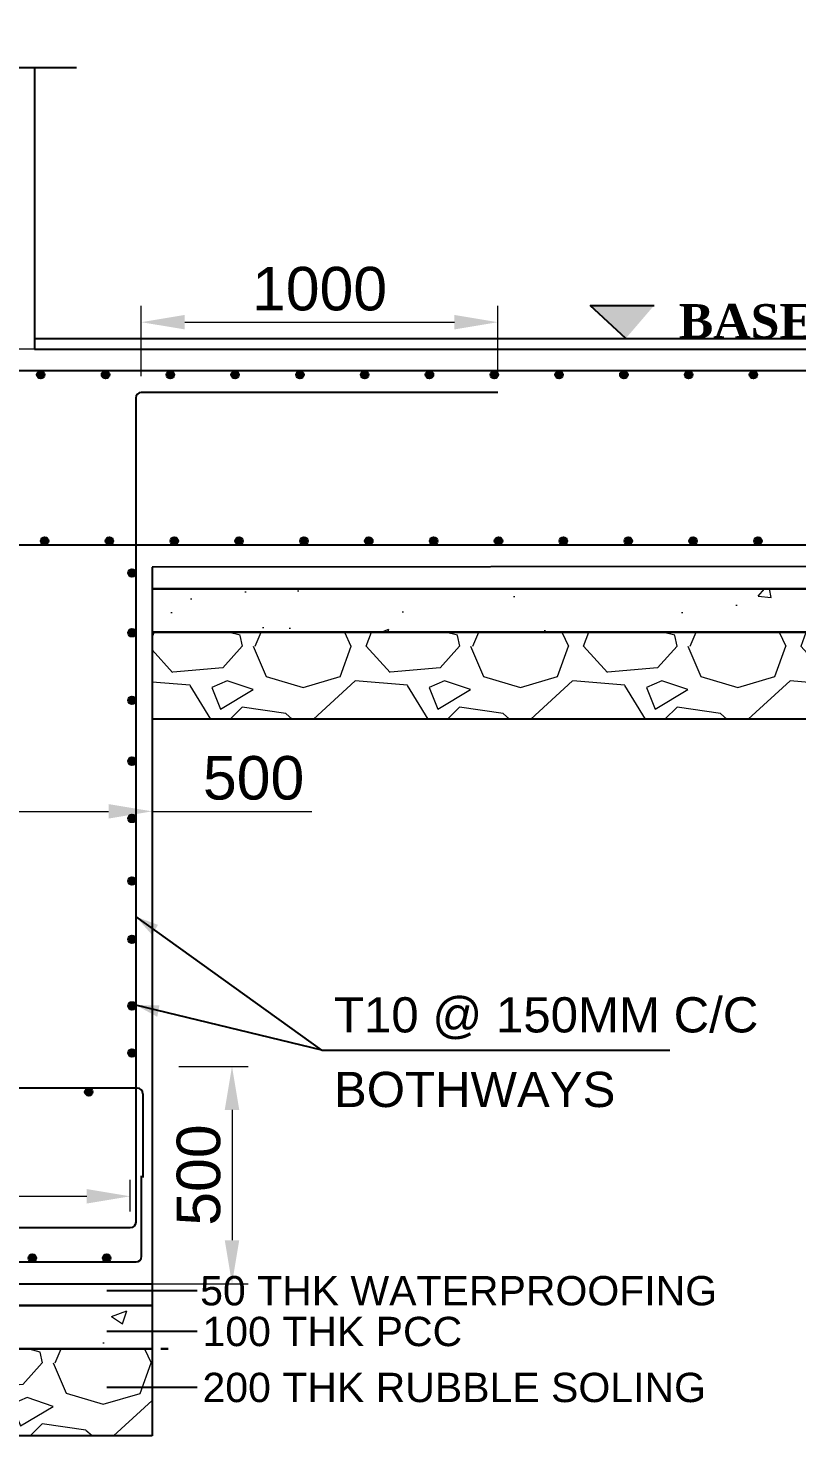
# Model space of a CAD drawing. Header units: millimetres. Extents: x 660818 to 959388, y -495289 to 50450.
# Drawn here: x 744302 to 747838, y -171171 to -164693 of the extents above; entities that cross this region are included whole.
import ezdxf
from ezdxf.enums import TextEntityAlignment as Align

# ---------------------------------------------------------------- set-up
doc = ezdxf.new("R2010")
doc.units = ezdxf.units.MM
doc.header["$LTSCALE"] = 0.01
doc.header["$MEASUREMENT"] = 0
doc.header["$PDMODE"] = 35
for name, color, linetype in [('1', 7, 'Continuous'), ('Concrete Line', 2, 'Continuous'), ('Dimension', 31, 'Continuous'), ('Reinforcement', 130, 'Continuous'), ('Text', 7, 'Continuous')]:
    doc.layers.add(name, color=color, linetype=linetype)
for name, color, linetype, lineweight in [('COL', 5, 'Continuous', 35), ('dim', 11, 'Continuous', 0), ('elevation', 123, 'Continuous', 15)]:
    doc.layers.add(name, color=color, linetype=linetype, lineweight=lineweight)
doc.styles.add('SC-BBS2', font='SansSerif')
doc.styles.add('SC-FTG2', font='SansSerif')
doc.styles.add('style1', font='timesbd.ttf', dxfattribs={"height": 200})
doc.dimstyles.new('SCDim', dxfattribs={"dimtxt": 200, "dimasz": 200, "dimexe": 75, "dimexo": 75, "dimgap": 50, "dimtad": 1, "dimtoh": 1, "dimdec": 0, "dimzin": 0, "dimdsep": 46, "dimtxsty": 'SC-BBS2', "dimcen": 0.09, "dimclrd": 5, "dimclre": 5, "dimclrt": 5, "dimadec": 0, "dimazin": 0, "dimtfac": 1, "dimtdec": 0, "dimtix": 1, "dimtofl": 0, "dimtmove": 0, "dimatfit": 3, "dimfxl": 1, "dimtolj": 1, "dimtzin": 0, "dimlwd": 0, "dimlwe": 0, "dimarcsym": 0})

# ---------------------------------------------------------------- blocks, each defined once
blk = doc.blocks.new('*D1011')
at = {"layer": '1', "color": 5, "lineweight": 0, "ltscale": 200, "transparency": 16777216}
for p, q in [((744394, -166170.5), (743617.7, -166170.5)), ((743692.7, -169270.5), (743692.7, -166370.5)), ((743796.9, -169470.5), (743617.7, -169470.5))]:
    blk.add_line(p, q, dxfattribs=at)
at = {"layer": '1', "color": 5, "ltscale": 200, "transparency": 16777216}
for points in [[(743659.4, -166370.5), (743726, -166370.5), (743692.7, -166170.5)], [(743659.4, -169270.5), (743726, -169270.5), (743692.7, -169470.5)]]:
    blk.add_solid(points, dxfattribs=at)
at = {"layer": 'Defpoints', "color": 0, "ltscale": 200, "transparency": 16777216}
for p in [(743692.7, -166170.5), (744469, -166170.5), (743871.9, -169470.5)]:
    blk.add_point(p, dxfattribs=at)
at = {"layer": '1', "color": 5, "ltscale": 200, "transparency": 16777216, "insert": (743539.5, -167809.9), "char_height": 200, "attachment_point": 5, "rotation": 90, "style": 'SC-BBS2'}
blk.add_mtext('\\A1;1650', dxfattribs=at)
blk = doc.blocks.new('*D1017')
at = {"layer": '1', "color": 5, "lineweight": 0, "ltscale": 200, "transparency": 16777216}
for p, q in [((744822.5, -166294.4), (744822.5, -165971.3)), ((746462.8, -166294.4), (746462.8, -165971.3)), ((745022.5, -166046.3), (746262.8, -166046.3))]:
    blk.add_line(p, q, dxfattribs=at)
at = {"layer": '1', "color": 5, "ltscale": 200, "transparency": 16777216}
for points in [[(745022.5, -166012.9), (745022.5, -166079.6), (744822.5, -166046.3)], [(746262.8, -166012.9), (746262.8, -166079.6), (746462.8, -166046.3)]]:
    blk.add_solid(points, dxfattribs=at)
at = {"layer": 'Defpoints', "color": 0, "ltscale": 200, "transparency": 16777216}
for p in [(746462.8, -166046.3), (744822.5, -166369.4), (746462.8, -166369.4)]:
    blk.add_point(p, dxfattribs=at)
at = {"layer": '1', "color": 5, "ltscale": 200, "transparency": 16777216, "insert": (745642.6, -165893.3), "char_height": 200, "attachment_point": 5, "style": 'SC-BBS2'}
blk.add_mtext('\\A1;1000', dxfattribs=at)
blk = doc.blocks.new('*D1018')
at = {"layer": '1', "color": 5, "lineweight": 0, "ltscale": 200, "transparency": 16777216}
for p, q in [((743184.9, -170138.3), (743184.9, -169993.3)), ((744771.2, -170138.3), (744771.2, -169993.3)), ((743384.9, -170068.3), (744571.2, -170068.3))]:
    blk.add_line(p, q, dxfattribs=at)
at = {"layer": '1', "color": 5, "ltscale": 200, "transparency": 16777216}
for points in [[(743384.9, -170034.9), (743384.9, -170101.6), (743184.9, -170068.3)], [(744571.2, -170034.9), (744571.2, -170101.6), (744771.2, -170068.3)]]:
    blk.add_solid(points, dxfattribs=at)
at = {"layer": 'Defpoints', "color": 0, "ltscale": 200, "transparency": 16777216}
for p in [(744771.2, -170068.3), (743184.9, -170213.3), (744771.2, -170213.3)]:
    blk.add_point(p, dxfattribs=at)
at = {"layer": '1', "color": 5, "ltscale": 200, "transparency": 16777216, "insert": (743672.1, -169915.3), "char_height": 200, "attachment_point": 5, "style": 'SC-BBS2'}
blk.add_mtext('\\A1;1000', dxfattribs=at)
blk = doc.blocks.new('*D1019')
at = {"layer": '1', "color": 5, "lineweight": 0, "ltscale": 200, "transparency": 16777216}
for p, q in [((743871.9, -168136.8), (743871.9, -168372.1)), ((744871.9, -168136.8), (744871.9, -168372.1)), ((744071.9, -168297.1), (744671.9, -168297.1)), ((744871.9, -168297.1), (745606.5, -168297.1))]:
    blk.add_line(p, q, dxfattribs=at)
at = {"layer": '1', "color": 5, "ltscale": 200, "transparency": 16777216}
for points in [[(744071.9, -168263.7), (744071.9, -168330.4), (743871.9, -168297.1)], [(744671.9, -168263.7), (744671.9, -168330.4), (744871.9, -168297.1)]]:
    blk.add_solid(points, dxfattribs=at)
at = {"layer": 'Defpoints', "color": 0, "ltscale": 200, "transparency": 16777216}
for p in [(743871.9, -168061.8), (744871.9, -168061.8), (744871.9, -168297.1)]:
    blk.add_point(p, dxfattribs=at)
at = {"layer": '1', "color": 5, "ltscale": 200, "transparency": 16777216, "insert": (745339.2, -168144.1), "char_height": 200, "attachment_point": 5, "style": 'SC-BBS2'}
blk.add_mtext('\\A1;500', dxfattribs=at)
blk = doc.blocks.new('*D1009')
at = {"layer": '1', "color": 5, "lineweight": 0, "ltscale": 200, "transparency": 16777216}
for p, q in [((744994.7, -169470.5), (745314.8, -169470.5)), ((745239.8, -169670.5), (745239.8, -170270.5)), ((744534.7, -170470.5), (745314.8, -170470.5))]:
    blk.add_line(p, q, dxfattribs=at)
at = {"layer": '1', "color": 5, "ltscale": 200, "transparency": 16777216}
for points in [[(745206.5, -169670.5), (745273.1, -169670.5), (745239.8, -169470.5)], [(745206.5, -170270.5), (745273.1, -170270.5), (745239.8, -170470.5)]]:
    blk.add_solid(points, dxfattribs=at)
at = {"layer": 'Defpoints', "color": 0, "ltscale": 200, "transparency": 16777216}
for p in [(744919.7, -169470.5), (744459.7, -170470.5), (745239.8, -170470.5)]:
    blk.add_point(p, dxfattribs=at)
at = {"layer": '1', "color": 5, "ltscale": 200, "transparency": 16777216, "insert": (745086.8, -169970.5), "char_height": 200, "attachment_point": 5, "rotation": 90, "style": 'SC-BBS2'}
blk.add_mtext('\\A1;500', dxfattribs=at)

msp = doc.modelspace()

# ---------------------------------------------------------------- hatches: boundary and pattern name
at = {"layer": '1', "ltscale": 200}
h = msp.add_hatch(color=256, dxfattribs=at)
h.dxf.hatch_style = 1
edge = h.paths.add_edge_path()
edge.add_arc((744359.912, -166288.132), 17.69, 0, 360)
h = msp.add_hatch(color=256, dxfattribs=at)
h.dxf.hatch_style = 1
edge = h.paths.add_edge_path()
edge.add_arc((744657.975, -166288.132), 17.69, 0, 360)
h = msp.add_hatch(color=256, dxfattribs=at)
h.dxf.hatch_style = 1
edge = h.paths.add_edge_path()
edge.add_arc((744956.039, -166288.132), 17.69, 0, 360)
h = msp.add_hatch(color=256, dxfattribs=at)
h.dxf.hatch_style = 1
edge = h.paths.add_edge_path()
edge.add_arc((745254.103, -166288.132), 17.69, 0, 360)
h = msp.add_hatch(color=256, dxfattribs=at)
h.dxf.hatch_style = 1
edge = h.paths.add_edge_path()
edge.add_arc((745552.167, -166288.132), 17.69, 0, 360)
h = msp.add_hatch(color=256, dxfattribs=at)
h.dxf.hatch_style = 1
edge = h.paths.add_edge_path()
edge.add_arc((745850.23, -166288.132), 17.69, 0, 360)
h = msp.add_hatch(color=256, dxfattribs=at)
h.dxf.hatch_style = 1
edge = h.paths.add_edge_path()
edge.add_arc((746148.294, -166288.132), 17.69, 0, 360)
h = msp.add_hatch(color=256, dxfattribs=at)
h.dxf.hatch_style = 1
edge = h.paths.add_edge_path()
edge.add_arc((746446.358, -166288.132), 17.69, 0, 360)
h = msp.add_hatch(color=256, dxfattribs=at)
h.dxf.hatch_style = 1
edge = h.paths.add_edge_path()
edge.add_arc((746744.421, -166288.132), 17.69, 0, 360)
h = msp.add_hatch(color=256, dxfattribs=at)
h.dxf.hatch_style = 1
edge = h.paths.add_edge_path()
edge.add_arc((747042.485, -166288.132), 17.69, 0, 360)
h = msp.add_hatch(color=256, dxfattribs=at)
h.dxf.hatch_style = 1
edge = h.paths.add_edge_path()
edge.add_arc((747340.549, -166288.132), 17.69, 0, 360)
h = msp.add_hatch(color=256, dxfattribs=at)
h.dxf.hatch_style = 1
edge = h.paths.add_edge_path()
edge.add_arc((747638.612, -166288.132), 17.69, 0, 360)
h = msp.add_hatch(color=256, dxfattribs=at)
h.dxf.hatch_style = 1
edge = h.paths.add_edge_path()
edge.add_arc((744377.422, -167052.903), 17.69, 0, 360)
h = msp.add_hatch(color=256, dxfattribs=at)
h.dxf.hatch_style = 1
edge = h.paths.add_edge_path()
edge.add_arc((744675.764, -167052.903), 17.69, 0, 360)
h = msp.add_hatch(color=256, dxfattribs=at)
h.dxf.hatch_style = 1
edge = h.paths.add_edge_path()
edge.add_arc((744974.106, -167052.903), 17.69, 0, 360)
h = msp.add_hatch(color=256, dxfattribs=at)
h.dxf.hatch_style = 1
edge = h.paths.add_edge_path()
edge.add_arc((745272.448, -167052.903), 17.69, 0, 360)
h = msp.add_hatch(color=256, dxfattribs=at)
h.dxf.hatch_style = 1
edge = h.paths.add_edge_path()
edge.add_arc((745570.79, -167052.903), 17.69, 0, 360)
h = msp.add_hatch(color=256, dxfattribs=at)
h.dxf.hatch_style = 1
edge = h.paths.add_edge_path()
edge.add_arc((745869.132, -167052.903), 17.69, 0, 360)
h = msp.add_hatch(color=256, dxfattribs=at)
h.dxf.hatch_style = 1
edge = h.paths.add_edge_path()
edge.add_arc((746167.474, -167052.903), 17.69, 0, 360)
h = msp.add_hatch(color=256, dxfattribs=at)
h.dxf.hatch_style = 1
edge = h.paths.add_edge_path()
edge.add_arc((746465.816, -167052.903), 17.69, 0, 360)
h = msp.add_hatch(color=256, dxfattribs=at)
h.dxf.hatch_style = 1
edge = h.paths.add_edge_path()
edge.add_arc((746764.158, -167052.903), 17.69, 0, 360)
h = msp.add_hatch(color=256, dxfattribs=at)
h.dxf.hatch_style = 1
edge = h.paths.add_edge_path()
edge.add_arc((747062.501, -167052.903), 17.69, 0, 360)
h = msp.add_hatch(color=256, dxfattribs=at)
h.dxf.hatch_style = 1
edge = h.paths.add_edge_path()
edge.add_arc((747360.843, -167052.903), 17.69, 0, 360)
h = msp.add_hatch(color=256, dxfattribs=at)
h.dxf.hatch_style = 1
edge = h.paths.add_edge_path()
edge.add_arc((747659.185, -167052.903), 17.69, 0, 360)
h = msp.add_hatch(color=256, dxfattribs=at)
h.dxf.hatch_style = 1
edge = h.paths.add_edge_path()
edge.add_arc((744779.508, -167199.81), 17.69, 0, 360)
h = msp.add_hatch(color=256, dxfattribs=at)
h.dxf.hatch_style = 1
edge = h.paths.add_edge_path()
edge.add_arc((744779.508, -167475.459), 17.69, 0, 360)
h = msp.add_hatch(color=256, dxfattribs=at)
h.dxf.hatch_style = 1
edge = h.paths.add_edge_path()
edge.add_arc((744779.508, -167786.359), 17.69, 0, 360)
h = msp.add_hatch(color=256, dxfattribs=at)
h.dxf.hatch_style = 1
edge = h.paths.add_edge_path()
edge.add_arc((744779.508, -168066.107), 17.69, 0, 360)
h = msp.add_hatch(color=256, dxfattribs=at)
h.dxf.hatch_style = 1
edge = h.paths.add_edge_path()
edge.add_arc((744779.508, -168329.869), 17.69, 0, 360)
h = msp.add_hatch(color=256, dxfattribs=at)
h.dxf.hatch_style = 1
edge = h.paths.add_edge_path()
edge.add_arc((744779.508, -168617.609), 17.69, 0, 360)
h = msp.add_hatch(color=256, dxfattribs=at)
h.dxf.hatch_style = 1
edge = h.paths.add_edge_path()
edge.add_arc((744779.508, -168885.866), 17.69, 0, 360)
h = msp.add_hatch(color=256, dxfattribs=at)
h.dxf.hatch_style = 1
edge = h.paths.add_edge_path()
edge.add_arc((744779.508, -169192.061), 17.69, 0, 360)
h = msp.add_hatch(color=256, dxfattribs=at)
h.dxf.hatch_style = 1
edge = h.paths.add_edge_path()
edge.add_arc((744779.508, -169408.465), 17.69, 0, 360)
h = msp.add_hatch(color=256, dxfattribs=at)
h.dxf.hatch_style = 1
edge = h.paths.add_edge_path()
edge.add_arc((744580.932, -169588.132), 17.69, 0, 360)
h = msp.add_hatch(color=256, dxfattribs=at)
h.dxf.hatch_style = 1
edge = h.paths.add_edge_path()
edge.add_arc((744321.212, -170352.903), 17.69, 0, 360)
h = msp.add_hatch(color=256, dxfattribs=at)
h.dxf.hatch_style = 1
edge = h.paths.add_edge_path()
edge.add_arc((744663.407, -170352.903), 17.69, 0, 360)
at = {"layer": 'COL', "lineweight": 25}
h = msp.add_hatch(color=256, dxfattribs=at)
h.dxf.hatch_style = 1
h.paths.add_polyline_path([(747181.992, -165968.905), (746888.045, -165968.905), (747051.589, -166120.763)])
at = {"layer": 'elevation', "ltscale": 200, "true_color": 0x9f9f9f}
h = msp.add_hatch(dxfattribs=at)
h.set_pattern_fill('AR-CONC', color=253, scale=100)
h.set_pattern_definition([(50, (-1520439.44, 192456.37), (717.26018, -62.75213), [75, -825]), (355, (-1520439.44, 192456.4), (-138.75133, 752.19213), [60, -660]), (100.451444, (-1520379.7, 192451.14), (578.50885, 689.44), [63.7402, -701.14211]), (46.1842, (-1520439.4, 192656.4), (1067.24133, -165.51928), [112.5, -1237.5]), (96.635635, (-1520350.5, 192642.6), (934.66195, 974.1186), [95.61034, -1051.71376]), (351.184164, (-1520439.4, 192656.4), (934.66195, 974.1186), [90, -990]), (21, (-1520339.44, 192606.37), (596.90705, -402.61889), [75, -825]), (326, (-1520339.44, 192606.4), (243.31533, 725.15005), [60, -660]), (71.451445, (-1520289.7, 192572.8), (840.22238, 322.53115), [63.7402, -701.14211]), (37.5, (-1520439.44, 192456.37), (12.159855, 332.893854), [0, -652, 0, -670, 0, -662.5]), (7.5, (-1520439.44, 192456.37), (263.06954, 394.41171), [0, -382, 0, -637, 0, -252.5]), (327.5, (-1520662.44, 192456.37), (533.822436, -22.554872), [0, -250, 0, -780, 0, -1035]), (317.5, (-1520762.44, 192456.37), (583.18617, 100.10498), [0, -325, 0, -518, 0, -735])])
h.paths.add_polyline_path([(744871.894, -167272.821), (744871.894, -167472.821), (748040.333, -167472.821), (748040.333, -167272.821)])
h = msp.add_hatch(dxfattribs=at)
h.set_pattern_fill('GRAVEL', color=253, scale=1000)
h.set_pattern_definition([(228.0127875, (-1519719.44, 193456.365), (-8000, -9000), [134.536, -13319.08805]), (184.9697407, (-1519809.442, 193356.365), (12000, 1000), [230.868, -22855.92476]), (132.510447, (-1520039.44, 193336.365), (10000, -11000), [162.788, -16116.0326]), (267.273689, (-1520429.442, 193086.365), (1000, 20000), [210.238, -20813.55804]), (292.8336542, (-1520439.442, 192876.365), (-5000, 12000), [206.155, -20409.37313]), (357.273689, (-1520359.442, 192686.365), (-20000, 1000), [210.238, -20813.55804]), (37.6942405, (-1520149.442, 192676.365), (-13000, -10000), [278.029, -27524.84855]), (72.2553284, (-1519929.442, 192846.365), (7000, 22000), [262.488, -25986.3215]), (121.4295656, (-1519849.442, 193096.365), (-8000, 13000), [210.95, -20884.0731]), (175.2363583, (-1519959.44, 193276.365), (11000, -1000), [240.832, -11800.7626]), (222.3974378, (-1520199.442, 193296.365), (-12000, -11000), [311.448, -30833.375]), (138.814075, (-1519439.44, 193076.365), (-7000, 6000), [106.301, -10523.8448]), (171.4692344, (-1519519.44, 193146.365), (13000, -2000), [202.237, -20021.5114]), (225, (-1519719.44, 193176.4), (-1e-13, -1000), [141.421, -1272.79256]), (203.1985905, (-1519789.44, 193296.37), (5000, 2000), [76.158, -7539.6151]), (291.8014095, (-1519859.44, 193266.37), (-1000, 3000), [107.703, -5277.4618]), (30.9637565, (-1519819.44, 193166.37), (3000, 2000), [174.929, -5656.0229]), (161.565051, (-1519669.44, 193256.37), (2000, -1000), [126.491, -3035.78666]), (16.3895403, (-1520439.44, 193266.365), (10000, 3000), [177.2, -17542.84515]), (70.346176, (-1520269.44, 193316.365), (-4000, -11000), [148.661, -14717.40775]), (293.1985905, (-1519669.44, 193456.37), (-2000, 5000), [152.315, -7463.4581]), (343.6104597, (-1519609.44, 193316.365), (-10000, 3000), [177.2, -17542.84515]), (339.443955, (-1520439.44, 192646.37), (-5000, 2000), [170.88, -8373.12375]), (294.7751406, (-1520279.44, 192586.365), (-5000, 11000), [143.178, -14174.64306]), (66.8014095, (-1519659.44, 192456.37), (2000, 5000), [152.315, -7463.4581]), (17.3540246, (-1519599.44, 192596.365), (-13000, -4000), [167.631, -16595.4236]), (69.443955, (-1520149.44, 192456.37), (-2000, -5000), [85.44, -8458.56375]), (101.309932, (-1519719.44, 192456.37), (-1000, 4000), [50.99, -5048.0295]), (165.963757, (-1519729.44, 192506.37), (3000, -1000), [206.155, -3916.95063]), (186.009006, (-1519929.44, 192556.365), (10000, 1000), [191.05, -18913.92317]), (303.690068, (-1519819.44, 193076.37), (-1000, 2000), [144.222, -3461.32928]), (353.1572266, (-1519739.442, 192956.365), (17000, -2000), [251.794, -24927.56262]), (60.945396, (-1519489.44, 192926.37), (-4000, -7000), [102.956, -10192.67414]), (90, (-1519439.4, 193016.4), (-1000, 1000), [60, -940]), (120.256437, (-1519949.44, 192586.365), (4000, -7000), [138.924, -13753.52]), (48.0127875, (-1520019.44, 192706.365), (8000, 9000), [269.072, -13184.55205]), (0, (-1519839.4, 192906.4), (1000, 1000), [260, -740]), (325.3048465, (-1519579.44, 192906.365), (10000, -7000), [158.114, -15653.2743]), (254.054604, (-1519449.44, 192816.37), (-1000, -4000), [145.602, -7134.5079]), (207.6459754, (-1519489.442, 192676.365), (-19000, -10000), [237.065, -23469.4742]), (175.4260787, (-1519699.442, 192566.365), (-13000, 1000), [250.799, -24829.0734])])
h.paths.add_polyline_path([(744871.894, -167472.821), (744871.894, -167872.821), (748040.333, -167872.821), (748040.333, -167472.821)])
h = msp.add_hatch(dxfattribs=at)
h.set_pattern_fill('AR-CONC', color=253, scale=100)
h.set_pattern_definition([(50, (-1525359.44, 189158.66), (717.26018, -62.75213), [75, -825]), (355, (-1525359.44, 189158.66), (-138.75133, 752.19213), [60, -660]), (100.451444, (-1525299.7, 189153.4), (578.50885, 689.44), [63.7402, -701.14211]), (46.1842, (-1525359.4, 189358.7), (1067.24133, -165.51928), [112.5, -1237.5]), (96.635635, (-1525270.5, 189344.9), (934.66195, 974.1186), [95.61034, -1051.71376]), (351.184164, (-1525359.4, 189358.7), (934.66195, 974.1186), [90, -990]), (21, (-1525259.44, 189308.66), (596.90705, -402.61889), [75, -825]), (326, (-1525259.44, 189308.66), (243.31533, 725.15005), [60, -660]), (71.451445, (-1525209.7, 189275.1), (840.22238, 322.53115), [63.7402, -701.14211]), (37.5, (-1525359.44, 189158.66), (12.159855, 332.893854), [0, -652, 0, -670, 0, -662.5]), (7.5, (-1525359.44, 189158.66), (263.06954, 394.41171), [0, -382, 0, -637, 0, -252.5]), (327.5, (-1525582.44, 189158.66), (533.822436, -22.554872), [0, -250, 0, -780, 0, -1035]), (317.5, (-1525682.44, 189158.66), (583.18617, 100.10498), [0, -325, 0, -518, 0, -735])])
h.paths.add_polyline_path([(744871.894, -170770.526), (744871.894, -170570.526), (739871.894, -170570.526), (739871.894, -170770.526)])
h = msp.add_hatch(dxfattribs=at)
h.set_pattern_fill('GRAVEL', color=253, scale=1000)
h.set_pattern_definition([(228.0127875, (-1524639.44, 190158.66), (-8000, -9000), [134.536, -13319.08805]), (184.9697407, (-1524729.442, 190058.66), (12000, 1000), [230.868, -22855.92476]), (132.510447, (-1524959.44, 190038.66), (10000, -11000), [162.788, -16116.0326]), (267.273689, (-1525349.442, 189788.66), (1000, 20000), [210.238, -20813.55804]), (292.8336542, (-1525359.442, 189578.66), (-5000, 12000), [206.155, -20409.37313]), (357.273689, (-1525279.442, 189388.66), (-20000, 1000), [210.238, -20813.55804]), (37.6942405, (-1525069.442, 189378.66), (-13000, -10000), [278.029, -27524.84855]), (72.2553284, (-1524849.442, 189548.66), (7000, 22000), [262.488, -25986.3215]), (121.4295656, (-1524769.442, 189798.66), (-8000, 13000), [210.95, -20884.0731]), (175.2363583, (-1524879.44, 189978.66), (11000, -1000), [240.832, -11800.7626]), (222.3974378, (-1525119.442, 189998.66), (-12000, -11000), [311.448, -30833.375]), (138.814075, (-1524359.44, 189778.66), (-7000, 6000), [106.301, -10523.8448]), (171.4692344, (-1524439.44, 189848.66), (13000, -2000), [202.237, -20021.5114]), (225, (-1524639.44, 189878.66), (-1e-13, -1000), [141.421, -1272.79256]), (203.1985905, (-1524709.44, 189998.66), (5000, 2000), [76.158, -7539.6151]), (291.8014095, (-1524779.44, 189968.66), (-1000, 3000), [107.703, -5277.4618]), (30.9637565, (-1524739.44, 189868.66), (3000, 2000), [174.929, -5656.0229]), (161.565051, (-1524589.44, 189958.66), (2000, -1000), [126.491, -3035.78666]), (16.3895403, (-1525359.44, 189968.66), (10000, 3000), [177.2, -17542.84515]), (70.346176, (-1525189.44, 190018.66), (-4000, -11000), [148.661, -14717.40775]), (293.1985905, (-1524589.44, 190158.66), (-2000, 5000), [152.315, -7463.4581]), (343.6104597, (-1524529.44, 190018.66), (-10000, 3000), [177.2, -17542.84515]), (339.443955, (-1525359.44, 189348.66), (-5000, 2000), [170.88, -8373.12375]), (294.7751406, (-1525199.44, 189288.66), (-5000, 11000), [143.178, -14174.64306]), (66.8014095, (-1524579.44, 189158.66), (2000, 5000), [152.315, -7463.4581]), (17.3540246, (-1524519.44, 189298.66), (-13000, -4000), [167.631, -16595.4236]), (69.443955, (-1525069.44, 189158.66), (-2000, -5000), [85.44, -8458.56375]), (101.309932, (-1524639.44, 189158.66), (-1000, 4000), [50.99, -5048.0295]), (165.963757, (-1524649.44, 189208.66), (3000, -1000), [206.155, -3916.95063]), (186.009006, (-1524849.44, 189258.66), (10000, 1000), [191.05, -18913.92317]), (303.690068, (-1524739.44, 189778.66), (-1000, 2000), [144.222, -3461.32928]), (353.1572266, (-1524659.442, 189658.66), (17000, -2000), [251.794, -24927.56262]), (60.945396, (-1524409.44, 189628.66), (-4000, -7000), [102.956, -10192.67414]), (90, (-1524359.4, 189718.7), (-1000, 1000), [60, -940]), (120.256437, (-1524869.44, 189288.66), (4000, -7000), [138.924, -13753.52]), (48.0127875, (-1524939.44, 189408.66), (8000, 9000), [269.072, -13184.55205]), (0, (-1524759.4, 189608.7), (1000, 1000), [260, -740]), (325.3048465, (-1524499.44, 189608.66), (10000, -7000), [158.114, -15653.2743]), (254.054604, (-1524369.44, 189518.66), (-1000, -4000), [145.602, -7134.5079]), (207.6459754, (-1524409.442, 189378.66), (-19000, -10000), [237.065, -23469.4742]), (175.4260787, (-1524619.442, 189268.66), (-13000, 1000), [250.799, -24829.0734])])
h.paths.add_polyline_path([(744871.894, -171170.526), (744871.894, -170770.526), (739871.894, -170770.526), (739871.894, -171170.526)])

# ---------------------------------------------------------------- linework, layer by layer
at = {"layer": '1', "ltscale": 200}
for p, q in [((745652.617, -169396.439), (744796.827, -168781.236)), ((745652.617, -169396.439), (744796.827, -169188.46)), ((745652.617, -169396.439), (747253.895, -169396.439)), ((745080.028, -170502.611), (744663.231, -170502.611)), ((745080.028, -170690.245), (744663.231, -170690.245)), ((745080.028, -170947.782), (744663.231, -170947.782))]:
    msp.add_line(p, q, dxfattribs=at)
for centre in [(744359.912, -166288.132), (744657.975, -166288.132), (744956.039, -166288.132), (745254.103, -166288.132), (745552.167, -166288.132), (745850.23, -166288.132), (746148.294, -166288.132), (746446.358, -166288.132), (746744.421, -166288.132), (747042.485, -166288.132), (747340.549, -166288.132), (747638.612, -166288.132), (744377.422, -167052.903), (744675.764, -167052.903), (744974.106, -167052.903), (745272.448, -167052.903), (745570.79, -167052.903), (745869.132, -167052.903), (746167.474, -167052.903), (746465.816, -167052.903), (746764.158, -167052.903), (747062.501, -167052.903), (747360.843, -167052.903), (747659.185, -167052.903), (744779.508, -167199.81), (744779.508, -167475.459), (744779.508, -167786.359), (744779.508, -168066.107), (744779.508, -168329.869), (744779.508, -168617.609), (744779.508, -168885.866), (744779.508, -169192.061), (744779.508, -169408.465), (744580.932, -169588.132), (744321.212, -170352.903), (744663.407, -170352.903)]:
    msp.add_circle(centre, 17.69, dxfattribs=at)
at = {"layer": 'COL', "lineweight": 25}
for p, q in [((747051.589, -166120.763), (746888.045, -165968.905)), ((746888.045, -165968.905), (747181.992, -165968.905)), ((746408.677, -166120.763), (747694.501, -166120.763))]:
    msp.add_line(p, q, dxfattribs=at)
at = {"layer": 'Concrete Line'}
for p, q in [((744331.894, -164875.115), (744331.894, -166170.526)), ((744331.894, -166170.763), (748040.333, -166170.763)), ((748040.333, -167170.763), (744871.894, -167173.076)), ((744871.894, -167173.076), (744871.894, -170470.526))]:
    msp.add_line(p, q, dxfattribs=at)
for points in [[(743673.665, -164875.115), (744024.593, -164875.115), (744088.965, -164693.356), (744088.965, -165035.774), (744150.697, -164875.115), (744524.107, -164875.115)], [(739871.894, -169470.526), (739871.894, -170470.526), (744871.894, -170470.526)]]:
    msp.add_lwpolyline(points, dxfattribs=at)
at = {"layer": 'dim', "color": 0, "lineweight": 25}
for points in [[(744899.206, -168819.235), (744796.827, -168781.236), (744871.894, -168865.448)], [(744906.024, -169189.585), (744796.827, -169188.46), (744895.956, -169242.312)]]:
    msp.add_solid(points, dxfattribs=at)
at = {"layer": 'Dimension', "color": 8, "lineweight": 25}
for p, q in [((744331.894, -166120.763), (748040.333, -166120.763)), ((748040.333, -167272.821), (744871.894, -167272.821)), ((744871.894, -170470.526), (744871.894, -171170.526)), ((744871.894, -170570.526), (739871.894, -170570.526))]:
    msp.add_line(p, q, dxfattribs=at)
for points in [[(744871.894, -167272.821), (748040.333, -167272.821)], [(748040.333, -167472.821), (744871.894, -167472.821)], [(744871.894, -167472.821), (748040.333, -167472.821)], [(748040.333, -167872.821), (744871.894, -167872.821)], [(744871.894, -170770.526), (739871.894, -170770.526), (739871.894, -170570.526), (744871.894, -170570.526)], [(744871.894, -171170.526), (739871.894, -171170.526), (739871.894, -170770.526), (744871.894, -170770.526)], [(744946.326, -170770.526), (744911.716, -170770.526)], [(744911.716, -170770.526), (744946.326, -170770.526)]]:
    msp.add_lwpolyline(points, dxfattribs=at)
at = {"layer": 'Reinforcement'}
for p, q in [((748040.333, -166270.526), (743951.57, -166270.526)), ((744803.768, -169570.526), (739951.57, -169570.526)), ((744829.393, -169596.151), (744829.393, -169982.553))]:
    msp.add_line(p, q, dxfattribs=at)
for points in [[(746462.832, -166369.426), (744822.452, -166369.426, 0.41421356), (744796.827, -166395.051), (744796.827, -170187.709, -0.41421356), (744771.202, -170213.334), (743184.941, -170213.334)], [(744019.497, -166475.358), (744019.497, -167044.901, 0.41421356), (744045.122, -167070.526), (748040.333, -167070.526)], [(739987.079, -169775.358), (739987.079, -170344.901, 0.41421356), (740012.704, -170370.526), (744798.259, -170370.526, 0.41421356), (744823.884, -170344.901), (744823.884, -169973.876)]]:
    msp.add_lwpolyline(points, format="xyb", dxfattribs=at)
msp.add_arc((744803.768, -169596.151), 25.625, 0, 90, dxfattribs=at)

# ---------------------------------------------------------------- texts
at = {"layer": 'dim', "color": 0, "lineweight": 25, "style": 'SC-FTG2'}
for s, height, p in [('T10 @ 150MM C/C', 162, (745708.701, -169233.366)), ('BOTHWAYS', 162, (745708.701, -169576.61)), ('50 THK WATERPROOFING', 135, (745093.266, -170502.611)), ('100 THK PCC', 135, (745104.095, -170690.245)), ('200 THK RUBBLE SOLING', 135, (745104.095, -170947.782))]:
    msp.add_text(s, height=height, dxfattribs=at).set_placement(p, align=Align.MIDDLE_LEFT)
at = {"layer": 'Text', "color": 7, "lineweight": 25, "style": 'style1'}
msp.add_text('BASEMENT LVL', height=157.65926, dxfattribs=at).set_placement((747295.05, -166120.763))

# ---------------------------------------------------------------- dimensions: what is measured, and where the dimension line sits
at = {"layer": '1', "ltscale": 200}
dim = msp.add_linear_dim(base=(746462.832, -166046.283), p1=(744822.452, -166369.426), p2=(746462.832, -166369.426), text='1000', dimstyle='SCDim', dxfattribs=at)
dim.commit()
dim.dimension.update_dxf_attribs({"geometry": '*D1017', "text_midpoint": (745642.642, -165893.265)})
dim = msp.add_linear_dim(base=(743692.694, -166170.526), p1=(743871.894, -169470.526), p2=(744469.037, -166170.526), angle=90, text='1650', dimstyle='SCDim', dxfattribs=at)
dim.commit()
dim.dimension.update_dxf_attribs({"geometry": '*D1011', "text_midpoint": (743692.694, -167809.9), "dimtype": 160})
for base, p1, p2, text, picture, middle in [((744871.894, -168297.077), (743871.894, -168061.764), (744871.894, -168061.764), '500', '*D1019', (745339.178, -168297.077)), ((744771.202, -170068.279), (743184.941, -170213.334), (744771.202, -170213.334), '1000', '*D1018', (743672.147, -170068.279))]:
    dim = msp.add_linear_dim(base=base, p1=p1, p2=p2, text=text, dimstyle='SCDim', dxfattribs=at)
    dim.commit()
    dim.dimension.update_dxf_attribs({"geometry": picture, "text_midpoint": middle, "dimtype": 160})
dim = msp.add_linear_dim(base=(745239.808, -170470.526), p1=(744919.687, -169470.526), p2=(744459.687, -170470.526), angle=90, text='500', dimstyle='SCDim', dxfattribs=at)
dim.commit()
dim.dimension.update_dxf_attribs({"geometry": '*D1009', "text_midpoint": (745086.79, -169970.526)})

doc.saveas('drawing.dxf')
